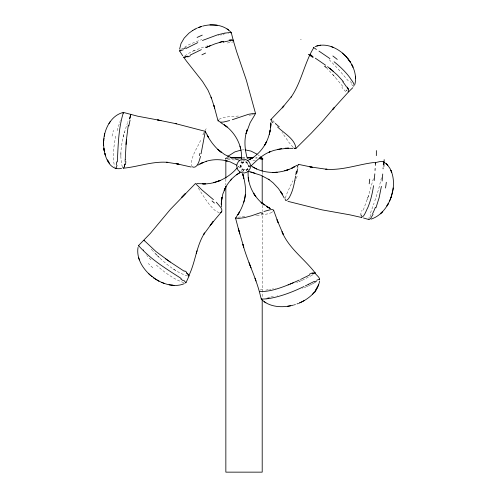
<?xml version="1.0" encoding="UTF-8"?>
<svg xmlns="http://www.w3.org/2000/svg" width="497" height="497" viewBox="0 0 497 497"><rect width="100%" height="100%" fill="white"/><g stroke="black" fill="none" stroke-linecap="round" stroke-linejoin="round"><path stroke-width="0.37" stroke-dasharray="2.48 1.86" d="M122.38 167.122C118.479 152.585 122.716 137.172 127.35 123.287M120.889 155.878L120.933 153.461M243.729 170.806L242.691 168.415M239.921 167.421L241.318 164.327L243.393 161.289M239.989 165.041L241.53 168.222L243.487 170.862M241.02 162.761L241.337 160.668M361.462 216.152L361.741 214.878M368.954 218.065L369.203 217.003M381.466 177.659L378.602 189.295L374.309 202.453M115.776 136.116C113.726 146.031 112.31 156.493 114.552 166.495M373.39 178.628L368.122 196.855M285.284 198.123L287.297 192.581L292.789 180.871M123.268 136.961L124.623 131.748M246.456 170.72L249.109 165.11M117.137 130.661L119.92 121.684M368.588 195.501L363.121 210.591M367.774 197.856L368.004 197.191M370.476 213.02L374.086 203.08M120.305 120.566L120.504 120.019M367.662 198.179L367.314 199.154M367.084 199.788L367.202 199.471M127.661 122.43L127.965 121.597M249.109 165.29L248.444 166.843M247.823 168.272L247.357 169.291L248.338 169.353M200.62 140.353C197.085 148.466 190.631 156.63 191.569 165.874M203.758 134.463L203.54 134.873M246.512 170.838L247.369 169.291L241.61 169.781M237.032 168.085L240.07 165.01L242.536 168.16M226.682 157.3C221.73 160.637 233.596 159.4 234.814 160.109M184.878 55.912L188.785 53.278L194.147 50.539M180.821 49.476L189.363 44.407L200.713 39.909M272.741 211.765L270.393 213.051M240.144 167.551C241.362 165.787 245.698 160.879 241.349 160.773M218.96 119.28C225.352 116.124 232.888 116.72 239.79 115.876M313.16 274.58L312.464 275.034M316.763 281.445L316.278 281.749M312.166 275.22L302.679 280.084M315.763 282.06L315.03 282.489M314.644 282.706L313.737 283.209M313.632 283.271L311.296 284.495M311.178 284.557L308.823 285.694M193.134 51.005L205.541 46.345M308.544 285.831L306.164 286.899M194.408 50.421L194.812 50.24M241.784 171.726L243.679 170.912M305.848 287.036L304.885 287.446M301.319 280.662L302.381 280.209M304.562 287.583L303.897 287.856M301.008 280.793L298.243 281.892M299.573 281.377L299.896 281.246M302.53 288.409L302.872 288.272M297.908 282.016L296.877 282.402M295.821 282.787L296.175 282.656M201.055 39.803L201.739 39.586M206.864 45.96L207.522 45.774M248.177 169.471L245.655 169.701M241.157 162.687L247.879 162.351M228.148 33.634L228.465 33.566M230.546 40.978L229.925 41.102L230.397 41.009M277.276 295.727L277.599 295.659M275.605 288.285L275.928 288.223M253.52 114.614L252.178 114.844M218.108 35.529L218.643 35.424M273.418 288.72L272.53 288.894M273.325 296.51L272.219 296.721M220.544 35.063L221.96 34.802M271.958 296.771L270.927 296.964M270.84 289.211L269.517 289.453M222.985 34.61L224.097 34.405M267.666 297.566L270.194 297.1M223.072 42.351L223.644 42.251M265.82 290.118L268.405 289.658M237.964 217.201L244.748 216.562M251.563 114.931L249.115 115.205M228.241 157.878L225.259 158.537L228.347 157.866M259.807 159.848L260.77 159.717M246.481 162.606L249.749 167.079M256.781 215.655L268.163 213.816A16.979 7.02 0.6 0 0 270.374 213.045M256.309 215.698L255.837 215.741M242.294 149.895L244.114 149.833M243.785 162.817L241.151 162.811M255.383 160.183L250.966 160.345M244.617 169.744L244.269 169.757M242.051 169.819L241.697 169.819M229.912 158.058L225.849 158.058L225.849 159.612M242.393 158.058L245.661 158.058M255.483 158.058L256.881 158.058M255.905 157.785L257.359 157.903M219.307 212.586L216.934 211.734M187.58 275.959C175.721 272.362 165.936 263.963 157.182 255.501M183.791 282.656C172.869 278.954 163.563 271.623 155.12 263.969M175.603 270.411L174.503 269.722M174.366 269.629L173.944 269.355M173.801 269.268L173.372 268.983M258.136 154.958L259.297 155.834M238.324 166.302L239.952 167.582M352.87 85.757L351.646 84.614M272.716 120.473L275.083 122.989M329.219 59.683L337.811 68.592L348.757 81.421M292.994 147.193L289.142 142.633L281.979 132.376M159.487 257.763L152.933 251.022M325.15 66.436L326.125 67.399M326.374 67.648L335.469 77.588M156.934 255.253L155.511 253.793M150.92 259.856L147.155 255.868M152.734 250.799L152.343 250.364M146.572 255.222L146.193 254.806M152.15 250.153L151.778 249.73M332.828 74.55L342.924 86.497M151.591 249.525L151.231 249.115M275.183 123.107L275.599 123.616M275.816 123.877L276.146 124.293M245.829 161.37L246.587 162.6M245.99 161.593L248.283 164.706M248.438 164.911L248.922 165.594M249.165 165.942L249.749 166.862M198.353 188.164C203.447 195.88 207.982 204.286 215.015 210.448A14.624 7.933 62.7 0 0 216.934 211.772M241.536 169.806L241.952 171.179M262.205 172.018L262.205 174.348M262.205 205.367L262.205 210.796M262.205 211.573L262.205 298.43M225.849 179.001L225.849 185.207M245.151 160.394A45.786 9.07 0.5 0 1 242.331 160.369M242.331 157.325A45.786 9.07 0.5 0 1 245.717 157.356M234.099 41.68A20.967 2.926 -9.1 0 1 225.949 43.251M225.228 33.032A21.756 0.64 -10.4 0 1 223.756 33.299M112.067 136.122A85.652 61.653 -64.1 0 1 113.434 130.332M202.813 134.625A25.341 1.497 -63.2 0 1 206.286 128.543M152.809 267.784A96.971 70.86 56.1 0 1 148.286 263.478M260.13 290.006A18.203 2.963 -9.1 0 1 263.683 289.304M265.864 298.883A19.308 1.149 -10.4 0 1 267.1 298.654M361.437 216.17A4.889 1.808 -68.1 0 1 361.524 215.698M361.741 215.356A7.561 2.46 -69.3 0 1 361.878 214.822M360.337 215.431A18.47 6.237 -69 0 1 362.052 210.169M370.253 216.673A19.426 4.61 -70.3 0 1 371.365 213.35M298.045 167.669A14.947 3.467 -62.3 0 1 297.417 169.694M297.169 176.193A26.049 6.2 -61.9 0 1 294.64 181.411M345.788 91.678A20.085 6.585 51 0 1 341.905 87.342M351.913 83.347A20.917 4.597 49.7 0 1 349.596 80.719M347.248 91.088L346.03 89.951L347.248 91.088"/><path stroke-width="0.75" d="M368.842 218.953C370.122 220.761 372.216 215.338 373.042 214.3M241.548 158.574C242.225 145.099 234.994 132.289 224.277 124.809L227.141 127.008L220.736 122.622M375.639 162.792L375.633 162.382L375.347 165.389M270.902 122.467L270.648 127.139L270.884 123.716C270.53 131.258 268.548 138.762 264.64 145.261L266.554 141.726C262.54 149.765 256.073 156.847 247.73 160.438M383.491 162.233L383.491 161.687L387.691 165.147L389.99 168.471L391.76 172.502L390.953 170.434C393.661 176.715 394.015 183.797 392.854 190.481L393.226 187.953M104.09 136.812C101.941 148.702 106.582 171.819 121.535 168.39M221.302 204.248L221.445 200.682L221.302 204.248L221.985 197.284L221.382 201.409L222.842 193.942L225.936 186.754L224.141 190.351C227.458 183.039 232.882 176.503 239.97 172.614L236.448 174.795M188.518 274.611L186.878 273.17L189.177 275.692L185.977 282.706L183.722 280.258M248.165 171.471C247.276 184.443 253.917 197.39 264.311 205.006L261.049 202.335L269.79 208.311L266.535 206.503L270.635 208.684M383.286 164.619C385.467 158.114 376.328 163.544 373.166 162.6C357.542 164.656 342.197 170.514 326.237 169.228L326.951 169.291L325.641 169.173M383.131 167.769L383.075 168.837M103.544 142.297L103.693 140.21L103.55 142.123M375.167 168.464L375.042 170.452M126.076 144.26L125.232 159.543M126.052 144.577L126.207 142.335M126.12 143.621L126.139 143.298M117.348 161.954C118.149 145.596 118.398 128.953 123.213 113.148M126.163 142.981L126.356 140.39M125.219 159.655L125.089 161.339M392.767 190.879L392.692 191.345M382.746 174L382.106 181.001M126.257 141.688L126.406 139.744M374.813 173.851L374.191 180.597M375.471 163.525L375.577 162.395M391.593 195.483L391.679 194.967M126.381 140.067L128.294 125.182M243.81 202.186C246.897 192.935 245.394 183.095 242.741 173.962L243.791 178.174L242.741 173.962M285.123 199.03C285.228 203.298 289.77 197.508 290.111 195.893C293.037 190.202 294.236 183.828 295.317 177.572M232.832 40.375L233.174 40.133L231.291 32.659L230.217 32.498L224.625 33.15L217.475 34.865L202.441 40.474M104.066 138.601L104.01 139.048M117.019 165.389L115.888 168.732M124.784 164.196C124.548 165.228 124.374 169.21 122.691 167.713M179.628 49.073L181.001 43.574L184.163 38.126L188.916 33.181L192.886 30.336M138.036 247.413C136.246 258.067 142.509 268.256 150.231 275.096L148.392 273.387M299.2 280.078C287.353 285.402 271.604 292.317 259.67 291.416M373.545 185.673C372.452 193.122 370.725 200.521 367.867 207.504C366.724 209.119 363.879 218.214 361.394 216.965M381.404 186.369L379.143 197.707L375.943 207.827M245.325 194.563C244.524 201.794 241.759 208.709 237.833 214.803L239.566 212.002L236.379 216.791M124.71 164.7L124.312 166.675M295.566 176.081L295.392 177.137M295.765 174.863L296.249 171.937M319.565 281.022C319.062 287.129 308.649 301.934 318.72 284.682M103.867 139.937L103.767 140.409M263.932 211.473L270.498 209.691L272.505 209.597L273.555 210.032L278.09 222.507L277.003 219.742L283.24 234.416L282.016 231.739C288.856 248.425 304.412 258.807 315.036 272.791C315.514 274.754 320.447 277.556 319.341 279.606M104.153 136.513L104.271 135.992M392.63 191.68L391.891 194.712M201.061 153.809L204.981 133.097M354.914 84.322C357.312 74.177 352.659 63.635 345.794 56.248L347.322 57.975M104.283 135.793C106.252 125.592 112.651 114.894 123.399 112.428L137.663 116.199L161.034 120.566M104.246 135.961L104.712 133.842L104.643 134.165M391.748 194.669L392.543 191.482M200.502 156.338C199.477 160.196 197.253 169.663 191.985 166.719M129.63 118.988L130.152 116.95M129.711 118.646L130.226 116.677M297.187 167.278L298.436 164.358L312.309 167.259L309.824 166.837L326.355 169.235M233.174 40.151L236.597 51.545L246.326 80.085L255.613 113.77L253.302 113.434L248.425 114.322L232.335 119.709M130.189 116.814L130.425 115.956M130.394 116.068L130.798 114.527L130.525 115.068M205.118 132.6L205.447 131.388L175.23 123.529L176.342 123.79L175.814 123.66M216.307 202.217L220.954 207.64L221.873 209.796L221.824 211.455L210.101 225.458L213.256 221.426L203.776 234.335L204.646 232.944C196.191 245.972 195.458 262.658 188.618 276.052M123.256 112.993L123.405 112.44L123.113 113.08M236.355 217.512L235.51 218.028L238.833 218.413L244.387 217.661L251.445 215.804L261.385 212.362M197.036 250.799L196.253 253.414L196.371 253.023M391.798 195.023L391.711 195.29M391.58 195.75C388.43 205.833 381.572 215.667 371.184 219.102M317.918 286.657L315.744 290.397M390.611 198.558L389.598 200.993M273.574 210.846L273.692 210.38M185.977 282.706L185.157 282.923M205.075 131.978L205.416 131.376M313.843 47.575C304.475 62.56 301.542 82.073 291.149 97.07L291.59 96.437L282.19 107.899L283.874 106.016L270.921 119.522L271.374 119.535M218.189 120.007C218.947 124.281 226.644 121.088 229.645 120.56M108.942 123.585L110.253 121.622M270.908 119.541L271.306 120.74L272.977 122.771M255.564 113.881L254.706 114.316M254.75 114.981L250.153 122.653L246.065 133.681L247.133 129.903C243.797 139.061 244.673 148.988 247.214 158.201M183.989 56.782L183.76 57.348L186.537 61.199L202.472 81.39L207.963 90.125L211.418 98.027L211.088 97.108L214.698 108.11L213.915 105.507L218.053 120.945M333.475 108.557L332.474 109.744L334.27 107.619L322.963 120.777L311.252 133.196L295.877 148.485L294.516 148.367M333.27 108.806L348.776 91.634L348.54 89.957L347.117 87.043M231.72 179.001L230.428 180.467M221.532 211.952L220.401 212.567M295.908 148.454C295.243 139.117 283.874 133.165 277.562 126.965M312.632 294.131L314.315 292.267C310.321 297.02 305.052 300.592 299.374 303.033L304.381 300.523M314.868 273.263L315.11 272.834M348.701 91.721L352.808 87.702M213.437 199.639L201.726 189.761L195.476 183.48L170.334 209.423L150.411 233.31L138.489 245.63L138.893 246.152M251.37 165.594C256.918 160.214 262.714 154.648 270.026 151.778L269.076 152.181L273.772 150.429L281.544 148.659M180.156 50.06L179.597 50.924L182.697 55.794M237.013 168.104C228.421 178.001 215.891 184.263 202.646 183.915L205.702 183.815L196.775 183.617M227.626 156.474L234.845 151.902L241.175 150.019M297.194 165.153L291.807 168.166L294.864 166.588C281.613 174.248 263.938 174.695 251.134 165.843M249.674 159.531L253.358 157.369M197.837 165.178L203.279 162.326L199.962 163.892L206.435 161.245L206.112 161.345C212.983 159.177 220.053 159.214 227.197 160.985L225.247 160.543L230.198 161.892L236.665 165.134M192.836 30.367L195.06 29.093M194.979 29.143L197.253 28.037M184.319 283.65C175.981 287.235 166.365 284.974 158.624 280.911M308.786 284.154L314.253 281.401M308.668 284.209L306.96 285.061M186.008 48.495L197.818 42.612M306.444 285.315L305.388 285.837M301.592 278.929L309.469 275.058M300.548 279.432L301.076 279.177M304.009 286.502C292.677 291.969 280.799 296.603 268.337 298.654M190.214 55.092L201.341 49.644M316.763 280.178L319.646 279.165M183.238 49.824L179.647 50.98M187.972 56.136L183.791 57.391M206.864 47.109L205.727 47.619L214.977 43.866L223.346 41.313L219.388 42.407M187.655 56.279L184.25 57.466M207.156 46.985L210.343 45.637M292.646 283.054L293.273 282.781M291.372 283.601L292.012 283.327M313.172 273.35L312.104 273.816L315.036 272.791M290.074 284.141L290.726 283.868M197.992 27.72L199.129 27.292M230.906 32.939C231.795 32.858 230.608 31.709 230.055 31.323C222.824 24.471 211.772 23.645 202.54 26.155M288.111 284.936L288.44 284.806M315.11 46.631C324.33 42.817 334.761 46.737 342.085 52.763M313.638 273.164L314.042 273.008M217.009 181.691L220.618 180.349L213.399 182.697M298.548 303.375L297.976 303.58M261.695 298.84C260.527 299.032 262.31 299.921 262.627 300.449C271.002 307.556 283.153 307.798 293.317 305.133M199.154 27.279L201.322 26.552M198.67 27.509L201.037 26.652M201.558 26.447L201.353 26.515M297.461 303.754L297.02 303.909M348.602 91.771L348.155 91.696M294.025 304.934L294.454 304.791M295.112 304.574L295.348 304.487M316.8 45.979L320.528 45.215L318.608 45.507M290.577 305.785L287.732 306.276M261.552 159.587L262.876 159.04L260.465 156.779M277.543 149.404L288.589 148.162L285.154 148.292L292.87 148.367M267.212 298.821L261.31 299.144L259.353 291.615M228.819 40.232L233.161 40.102M229.471 40.145L231.658 39.953M123.355 168.21C138.067 166.843 152.747 161.016 167.818 162.357L166.607 162.239L178.939 164.184L176.162 163.662L191.134 167.023M230.695 157.655L241.753 157.325M209.939 24.918L217.139 25.235M361.71 217.512L350.006 214.866L322.025 209.864L287.931 201.347M231.173 158.058L241.834 158.058M247.332 158.058L252.377 158.058M259.241 158.058L262.205 158.058L262.205 171.248M247.456 157.394L253.787 157.648M245.226 149.877L251.035 151.107L256.974 154.151M171.67 285.197L174.006 285.408L169.104 284.769M259.807 158.17L262.801 158.897M158.686 120.137L157.574 119.945L175.758 123.647M248.568 171.384L261.236 175.398L269.206 179.709M363.481 217.99L369.029 219.581M250.662 171.937L254.886 173.186M235.18 158.965L239.281 160.208M331.195 46.588L333.394 47.432M232.074 157.916L224.675 154.592L217.785 149.386L221.413 152.411C215.381 147.864 210.703 141.751 207.174 135.116L208.616 137.768L205.969 132.581M164.258 283.408L161.836 282.451M298.473 164.364L298.641 164.749M353.634 86.292C355.939 84.844 350.665 79.402 349.708 77.408C345.26 71.493 339.849 66.368 334.077 61.765M252.917 167.035L256.676 169.048M156.53 279.73L158.953 281.097L155.847 279.295M294.441 148.323L293.764 147.857M318.981 51.116L329.946 58.609M153.952 278.022L154.275 278.158M316.434 49.464L313.564 47.476M265.87 302.803L264.162 301.679M154.294 278.27L156.275 279.575M315.346 58.18L325.603 65.231M154.182 278.196L155.996 279.395M313.029 56.646L310.041 54.49M169.924 261.82L184.325 271.306M170.204 262.006L168.812 261.062M181.243 278.506C167.887 269.927 154.207 261.503 142.9 250.215M169.371 261.441L155.89 251.463L144.062 240.331L144.379 240.815M168.247 260.676L165.712 258.918M268.38 179.137L273.064 182.79L278.382 188.444L282.358 194.271L280.563 191.407L284.253 198.042M153.61 277.786L153.163 277.469M311.358 55.515L310.992 55.254M342.433 53.067L342.849 53.409M345.564 56.118L345.21 55.819M228.651 30.081L227.086 28.944M151.163 275.698L153.654 277.618M310.681 55.03L310.24 54.689M327.542 66.673L329.772 68.4M329.523 68.207L331.263 69.611M151.902 276.506L151.467 276.152M330.02 68.598L337.506 75.177L343.321 81.576M115.559 168.638L115.13 168.073M331.518 69.816L333.493 71.487M150.802 275.593L150.442 275.251M343.371 53.869L343.856 54.31M344.937 55.571L342.445 53.148M138.501 245.636L142.148 249.463M344.371 54.794L345.198 55.627M108.495 161.773L107.389 159.897L109.707 163.488M347.297 87.36L347.707 88.118M347.931 88.547L348.403 89.603M351.833 64.716L353.013 67.201L351.951 64.964M249.979 265.193L251.041 267.902M248.991 262.602L250.028 265.311M259.372 291.677C254.93 275.537 247.239 260.521 242.871 244.356L243.754 247.195L238.311 228.514L239.846 234.006M211.281 97.654L211.616 98.574M254.992 278.202L255.998 280.985M138.626 257.632L139.371 259.894M239.952 146.149L240.517 148.044M239.069 231.341L235.503 217.928M221.32 203.782L221.451 206.889M262.205 175.901L262.205 203.82M262.205 299.983L262.205 472.15L225.849 472.15L225.849 186.754M225.849 160.388L225.849 178.224M223.023 42.158A37.182 16.152 -26.2 0 1 228.334 41.015M190.301 55.813A22.831 5.765 -27.1 0 1 187.754 56.987M201.894 54.813A80.303 25.316 -28.2 0 1 205.578 53.061M197.085 37.455A90.044 45.432 -31.3 0 1 202.267 35.138M185.853 47.731A23.086 3.759 -26.9 0 1 183.536 48.861M128.86 126.058A46.053 13.779 -87 0 1 130.09 120.044M124.704 164.147A14.463 5.722 -86.9 0 1 124.635 164.65M125.834 161.506A22.601 9.108 -87.1 0 1 125.499 164.619M116.59 161.823A22.247 6.946 -86.9 0 1 116.317 164.936M205.093 132.525A9.021 0.36 -77.4 0 1 205.224 132.065M199.918 153.362A30.218 10.654 -80.1 0 1 199.427 155.642M153.946 278.059A4.697 1.317 41.5 0 1 153.654 277.86M186.499 272.847A14.251 5.542 32.9 0 1 186.903 273.157M184.747 270.853A23.527 8.679 33.2 0 1 186.766 272.3M180.809 279.028A21.421 6.368 33.1 0 1 183.076 280.6M143.54 250.345A40.387 9.797 37.4 0 1 142.794 249.612M212.057 200.987A29.193 8.114 40.1 0 1 214.406 203.062M313.222 273.257A6.393 1.603 -27.8 0 1 313.7 273.07M309.339 274.276A20.768 4.361 -27 0 1 312.526 272.778M314.371 282.054A21.104 2.566 -26.9 0 1 316.384 281.06M268.523 298.299A42.804 19.01 -22.6 0 1 267.411 298.473M261.273 213.915A28.658 2.988 -20 0 1 263 213.3M392.531 191.407A4.436 0.752 -78.8 0 1 392.611 191.109M376.347 150.591A21.067 0.721 -87 0 1 376.322 155.654M369.731 179.181A84.602 43.077 -88.4 0 1 369.196 183.791M375.341 207.33A54.105 35.405 -87.5 0 1 372.564 213.76M386.318 182.293A94.393 63.119 88.1 0 1 385.504 188.021M384.162 159.618A21.644 1.211 -86.9 0 1 383.895 166.514M296.92 170.974A29.286 1.124 -80.4 0 1 296.579 173.161M296.796 173.13A16.283 1.963 -82.3 0 1 297.448 169.427M342.731 81.744A39.046 23.297 33.4 0 1 346.571 87.087M347.881 88.149A18.321 8.747 40.5 0 1 348.099 88.59M310.861 55.204A3.895 0.435 31.5 0 1 310.544 54.968M313.166 57.602A21.998 1.267 33 0 1 308.314 54.322M324.491 66.169A76.265 37.082 31.7 0 1 326.367 67.555M332.872 55.987A85.59 54.906 28.4 0 1 337.252 59.416M279.227 126.828A20.352 3.361 37.6 0 1 275.437 123.579M270.188 130.239L269.318 134.209L270.188 130.239M391.63 195.594L390.878 197.849L391.63 195.594M388.443 203.341L386.977 205.888L388.443 203.341M185.232 193.706L181.908 197.104L185.232 193.706M382.355 211.871L380.373 213.785L382.355 211.871M288.832 169.458L284.961 170.763L288.832 169.458M276.997 172.297L272.965 172.465L276.997 172.297M387.691 165.141L386.374 163.768L387.691 165.147M347.62 58.342L350.615 62.572L347.62 58.342M255.762 196.526L253.545 193.203L255.787 196.582M105.557 155.723L104.799 153.287L105.557 155.723M104.252 150.951L103.811 148.212L104.252 150.951M248.748 180.927L248.227 177.733L248.748 180.945M355.442 76.271L355.572 78.408L355.442 76.271M103.575 145.497L103.531 142.912L103.575 145.497M239.983 171.943A6.902 6.902 0 0 0 250.556 166.352A6.902 6.902 0 0 0 240.43 159.991A6.902 6.902 0 0 0 239.983 171.943M300.927 39.356A22.756 0.721 33.1 0 0 300.94 39.406"/></g></svg>
